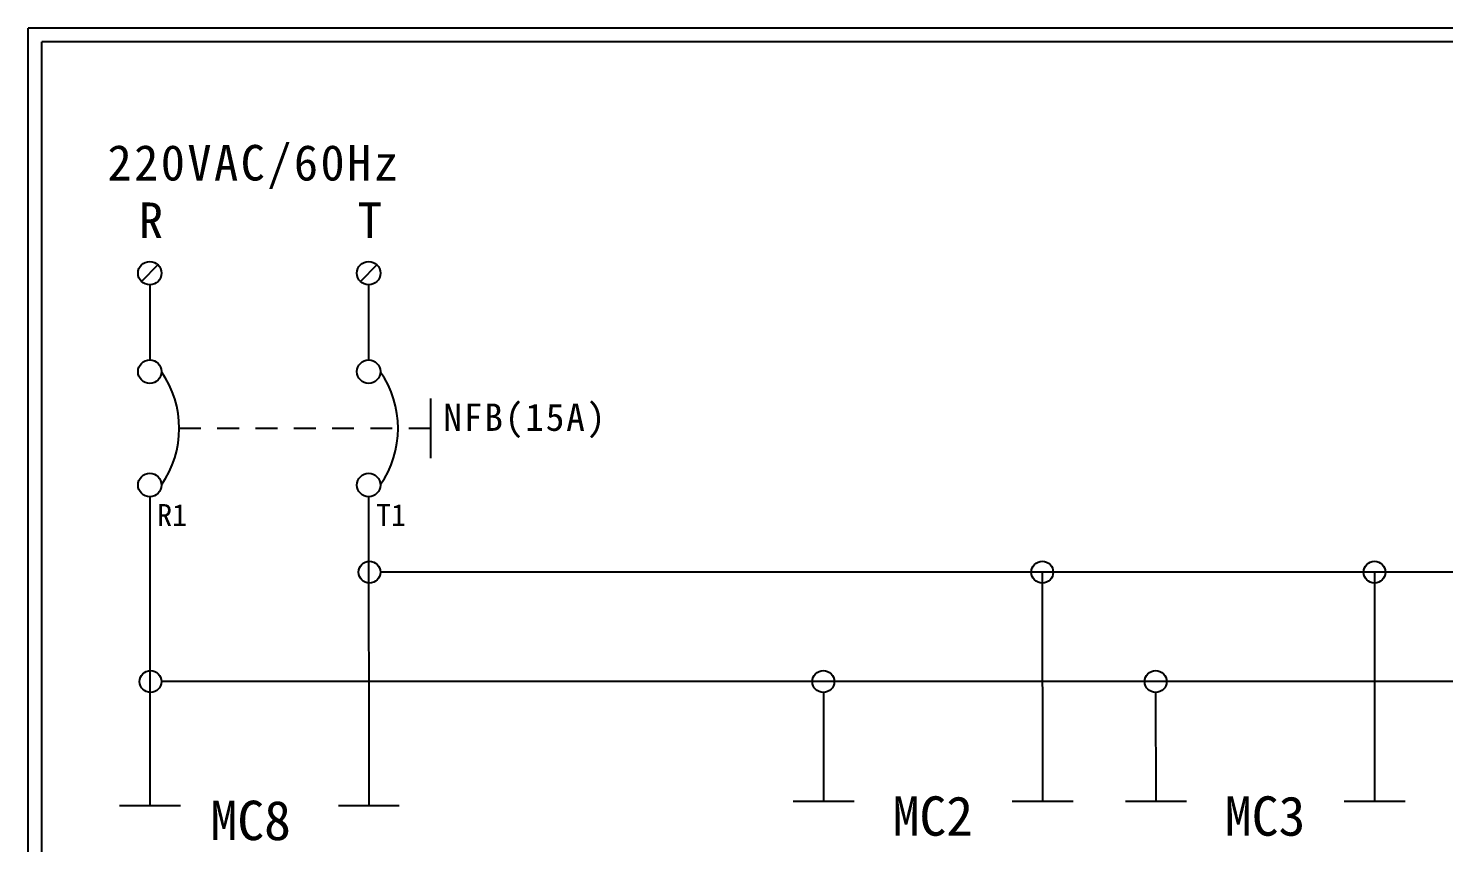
# Model space of a CAD drawing. Extents: x 10 to 297, y 3 to 207.
# Drawn here: x 10 to 139.3, y 132.5 to 207 of the extents above; entities that cross this region are included whole.
import ezdxf

# ---------------------------------------------------------------- set-up
doc = ezdxf.new("R2010")
doc.units = 0
doc.linetypes.add('HIDDEN9', pattern=[3.5, 2, -1.5])
doc.layers.get('0').update_dxf_attribs({"linetype": 'CONTINUOUS'})
doc.layers.add('圖框層', color=7, linetype='CONTINUOUS')
doc.layers.add('標尺寸層', color=3, linetype='CONTINUOUS')
doc.styles.add('STSL', font='kaiu.ttf')
doc.styles.add('標楷體', font='kaiu.ttf')

msp = doc.modelspace()

# ---------------------------------------------------------------- linework, layer by layer
for p, q in [((21.85, 185.35), (20.34, 183.83)), ((41.85, 185.35), (40.34, 183.83)), ((21.1, 164.1), (21.11, 135.94)), ((41.1, 164.1), (41.11, 135.94)), ((292.39, 157.27), (42.17, 157.27)), ((102.65, 157.27), (102.66, 136.34)), ((133.01, 157.27), (133.02, 136.34)), ((292.39, 147.27), (22.19, 147.27)), ((82.65, 146.27), (82.66, 136.34)), ((113.01, 146.27), (113.02, 136.34))]:
    msp.add_line(p, q)
at = {"color": 7, "linetype": 'HIDDEN9'}
msp.add_line((46.76, 170.41), (23.79, 170.41), dxfattribs=at)
for centre, radius in [((21.1, 184.59), 1.07), ((41.1, 184.59), 1.07), ((21.1, 175.59), 1.07), ((41.1, 175.59), 1.07), ((21.1, 165.23), 1.07), ((41.1, 165.23), 1.07), ((41.17, 157.27), 1), ((21.17, 147.27), 1)]:
    msp.add_circle(centre, radius)
at = {"color": 7}
for centre in [(14.74, 170.41), (34.74, 170.41)]:
    msp.add_arc(centre, 9.05, 325.1286, 34.8714, dxfattribs=at)
at = {"layer": '圖框層', "color": 7}
for p, q in [((297, 206.97), (10, 206.97)), ((10, 3), (10, 206.97)), ((295.75, 205.72), (11.25, 205.72)), ((11.25, 4.25), (11.25, 205.72))]:
    msp.add_line(p, q, dxfattribs=at)
at = {"layer": '標尺寸層', "color": 7}
for p, q in [((21.1, 183.52), (21.1, 176.66)), ((41.1, 183.52), (41.1, 176.66)), ((46.76, 173.14), (46.76, 167.68)), ((21.1, 164.16), (21.1, 164.1)), ((41.1, 164.16), (41.1, 164.1)), ((18.33, 135.94), (23.9, 135.94)), ((38.33, 135.94), (43.9, 135.94)), ((79.89, 136.34), (85.46, 136.34)), ((99.89, 136.34), (105.46, 136.34)), ((110.25, 136.34), (115.82, 136.34)), ((130.25, 136.34), (135.82, 136.34))]:
    msp.add_line(p, q, dxfattribs=at)
for centre in [(102.65, 157.27), (133.01, 157.27), (82.65, 147.27), (113.01, 147.27)]:
    msp.add_circle(centre, 1, dxfattribs=at)

# ---------------------------------------------------------------- texts
at = {"color": 0, "style": '標楷體'}
for s, insert, char_height, width, attachment_point in [('\\pt6.5;{\\T1.1;220VAC/60Hz}', (17.24, 196.31), 3.25, 35.213, 1), ('\\pt6.5;{\\T1.1;R}', (20.1, 191.05), 3.25, 2, 1), ('\\pt6.5;{\\T1.1;T}', (40.1, 191.05), 3.25, 2, 1), ('\\pt5;{\\T1.1;NFB(15A)}', (55.41, 172.68), 2.5, 13.5071, 2)]:
    msp.add_mtext(s, dxfattribs=dict(at, insert=insert, char_height=char_height, width=width, attachment_point=attachment_point))
at = {"layer": '圖框層', "color": 4, "style": 'STSL'}
for s, height, p in [('R1', 2, (21.78, 161.49)), ('T1', 2, (41.78, 161.49)), ('MC8', 3.6, (26.65, 132.78)), ('MC2', 3.6, (88.98, 133.18)), ('MC3', 3.6, (119.34, 133.18))]:
    msp.add_text(s, height=height, dxfattribs=at).set_placement(p)

doc.saveas('drawing.dxf')
